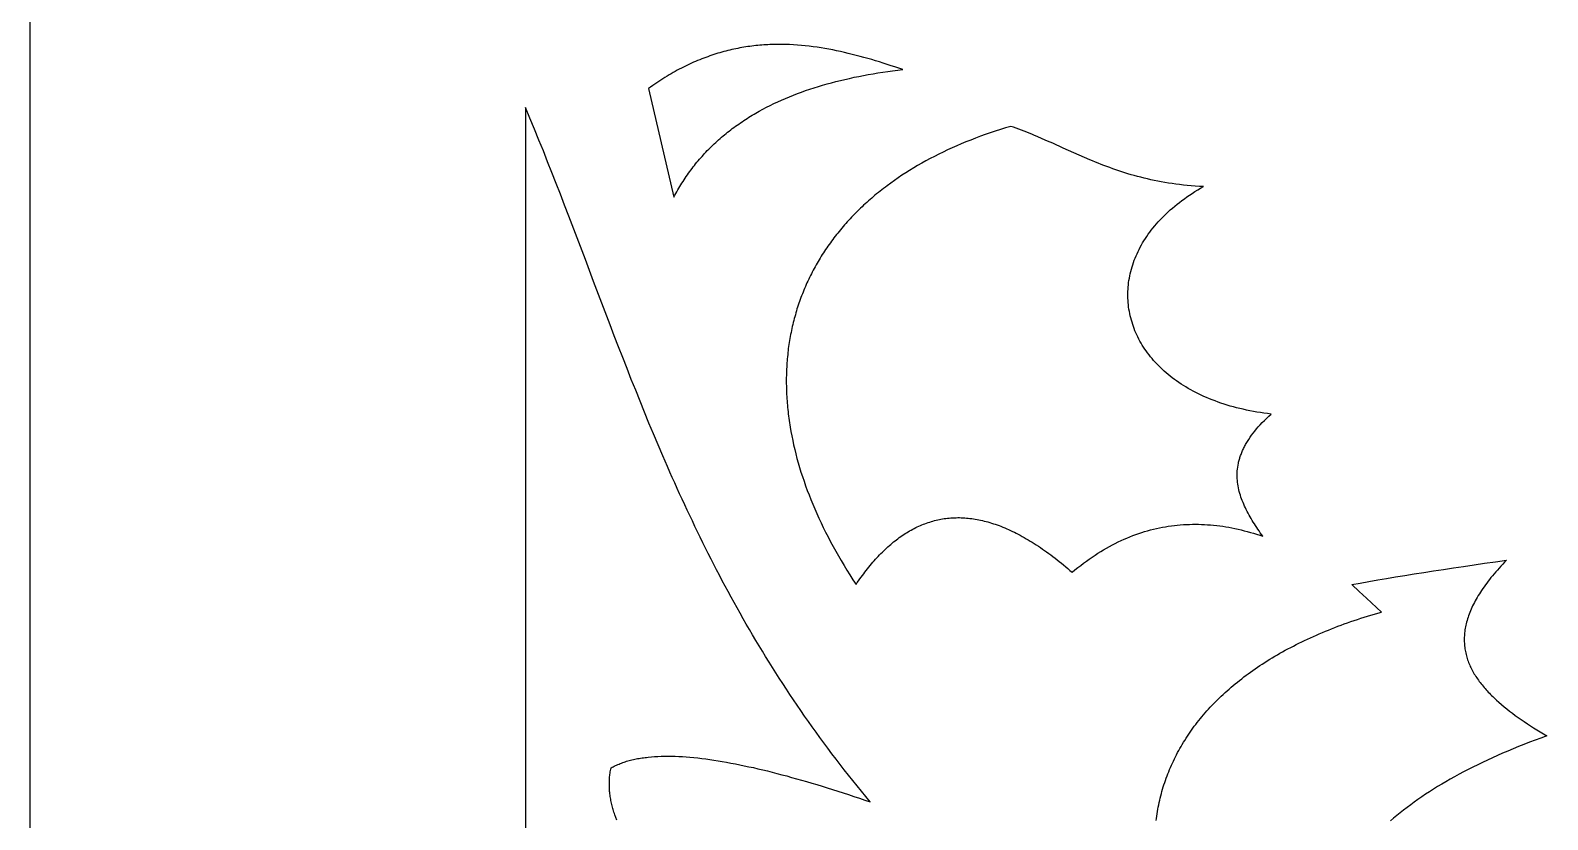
# Model space of a CAD drawing. Extents: x -4113 to -3113, y 1469 to 2469.
# Drawn here: x -4113 to -3929.2, y 2140.5 to 2236.2 of the extents above; entities that cross this region are included whole.
import ezdxf

# ---------------------------------------------------------------- set-up
doc = ezdxf.new("R2010")
doc.units = 0
doc.layers.add('PLAN_1', color=18, linetype='CONTINUOUS')

msp = doc.modelspace()

# ---------------------------------------------------------------- linework, layer by layer
at = {"layer": 'PLAN_1'}
for points in [[(-4113.04, 2469.07), (-3113.04, 2469.07), (-3113.04, 1469.07), (-4113.04, 1469.07)], [(-4007.32, 2231.44), (-4007.79, 2231.6), (-4008.26, 2231.75), (-4008.73, 2231.91), (-4009.2, 2232.06), (-4009.67, 2232.21), (-4010.14, 2232.36), (-4010.61, 2232.5), (-4011.08, 2232.64), (-4011.55, 2232.78), (-4012.02, 2232.91), (-4012.49, 2233.04), (-4012.96, 2233.16), (-4013.44, 2233.28), (-4013.91, 2233.4), (-4014.38, 2233.51), (-4014.85, 2233.62), (-4015.33, 2233.72), (-4015.8, 2233.81), (-4016.27, 2233.9), (-4016.75, 2233.99), (-4017.22, 2234.07), (-4017.7, 2234.14), (-4018.17, 2234.2), (-4018.65, 2234.26), (-4019.12, 2234.32), (-4019.6, 2234.36), (-4020.07, 2234.4), (-4020.55, 2234.43), (-4021.03, 2234.46), (-4021.51, 2234.47), (-4021.99, 2234.48), (-4022.23, 2234.49), (-4022.47, 2234.48), (-4022.71, 2234.48), (-4022.95, 2234.48), (-4023.19, 2234.47), (-4023.43, 2234.46), (-4023.67, 2234.45), (-4023.91, 2234.44), (-4024.15, 2234.42), (-4024.39, 2234.4), (-4024.63, 2234.38), (-4024.87, 2234.36), (-4025.11, 2234.34), (-4025.35, 2234.31), (-4025.59, 2234.28), (-4025.83, 2234.25), (-4026.08, 2234.22), (-4026.32, 2234.18), (-4026.56, 2234.14), (-4026.8, 2234.1), (-4027.04, 2234.06), (-4027.29, 2234.01), (-4027.53, 2233.96), (-4027.77, 2233.91), (-4028.01, 2233.86), (-4028.26, 2233.8), (-4028.5, 2233.74), (-4028.74, 2233.68), (-4028.99, 2233.62), (-4029.23, 2233.55), (-4029.47, 2233.48), (-4029.72, 2233.41), (-4029.96, 2233.33), (-4030.21, 2233.26), (-4030.45, 2233.17), (-4030.7, 2233.09), (-4030.94, 2233), (-4031.19, 2232.92), (-4031.43, 2232.82), (-4031.68, 2232.73), (-4031.92, 2232.63), (-4032.17, 2232.53), (-4032.41, 2232.42), (-4032.66, 2232.32), (-4032.91, 2232.21), (-4033.15, 2232.09), (-4033.4, 2231.98), (-4033.65, 2231.86), (-4033.89, 2231.73), (-4034.14, 2231.61), (-4034.39, 2231.48), (-4034.64, 2231.35), (-4034.88, 2231.21), (-4035.13, 2231.07), (-4035.38, 2230.93), (-4035.63, 2230.78), (-4035.88, 2230.64), (-4036.13, 2230.48), (-4036.38, 2230.33), (-4036.63, 2230.17), (-4036.87, 2230.01), (-4037.12, 2229.84), (-4037.37, 2229.67), (-4037.62, 2229.5), (-4037.88, 2229.32), (-4038.13, 2229.14), (-4035.05, 2215.99), (-4034.93, 2216.21), (-4034.81, 2216.42), (-4034.69, 2216.63), (-4034.57, 2216.85), (-4034.45, 2217.06), (-4034.33, 2217.27), (-4034.2, 2217.47), (-4034.07, 2217.68), (-4033.94, 2217.88), (-4033.81, 2218.08), (-4033.68, 2218.28), (-4033.55, 2218.48), (-4033.41, 2218.68), (-4033.27, 2218.87), (-4033.13, 2219.07), (-4032.99, 2219.26), (-4032.85, 2219.45), (-4032.7, 2219.64), (-4032.56, 2219.83), (-4032.41, 2220.01), (-4032.26, 2220.2), (-4032.11, 2220.38), (-4031.95, 2220.56), (-4031.8, 2220.74), (-4031.64, 2220.91), (-4031.48, 2221.09), (-4031.32, 2221.27), (-4031.16, 2221.44), (-4031, 2221.61), (-4030.83, 2221.78), (-4030.66, 2221.95), (-4030.5, 2222.11), (-4030.33, 2222.28), (-4030.15, 2222.44), (-4029.98, 2222.6), (-4029.81, 2222.76), (-4029.63, 2222.92), (-4029.45, 2223.08), (-4029.27, 2223.23), (-4029.09, 2223.39), (-4028.91, 2223.54), (-4028.72, 2223.69), (-4028.54, 2223.84), (-4028.35, 2223.99), (-4028.16, 2224.14), (-4027.97, 2224.28), (-4027.78, 2224.42), (-4027.58, 2224.57), (-4027.39, 2224.71), (-4027.19, 2224.84), (-4026.99, 2224.98), (-4026.79, 2225.12), (-4026.59, 2225.25), (-4026.38, 2225.39), (-4026.18, 2225.52), (-4025.97, 2225.65), (-4025.76, 2225.78), (-4025.55, 2225.9), (-4025.34, 2226.03), (-4025.13, 2226.15), (-4024.92, 2226.28), (-4024.7, 2226.4), (-4024.26, 2226.63), (-4023.82, 2226.87), (-4023.37, 2227.09), (-4022.92, 2227.32), (-4022.46, 2227.53), (-4021.99, 2227.74), (-4021.52, 2227.95), (-4021.04, 2228.15), (-4020.56, 2228.34), (-4020.07, 2228.53), (-4019.58, 2228.71), (-4019.08, 2228.89), (-4018.57, 2229.06), (-4018.06, 2229.23), (-4017.54, 2229.39), (-4017.02, 2229.54), (-4016.49, 2229.7), (-4015.96, 2229.84), (-4015.42, 2229.98), (-4014.87, 2230.12), (-4014.32, 2230.25), (-4013.77, 2230.37), (-4013.21, 2230.5), (-4012.64, 2230.61), (-4012.07, 2230.72), (-4011.49, 2230.83), (-4010.91, 2230.93), (-4010.33, 2231.03), (-4009.74, 2231.12), (-4009.14, 2231.2), (-4008.54, 2231.29), (-4007.93, 2231.36)], [(-3970.87, 2217.25), (-3971.37, 2217.28), (-3971.86, 2217.31), (-3972.35, 2217.35), (-3972.83, 2217.39), (-3973.3, 2217.44), (-3973.76, 2217.49), (-3974.22, 2217.55), (-3974.67, 2217.61), (-3975.12, 2217.68), (-3975.56, 2217.75), (-3975.99, 2217.83), (-3976.42, 2217.91), (-3976.84, 2218), (-3977.25, 2218.09), (-3977.67, 2218.18), (-3978.07, 2218.28), (-3978.47, 2218.38), (-3978.87, 2218.48), (-3979.26, 2218.59), (-3979.64, 2218.7), (-3980.02, 2218.81), (-3980.4, 2218.93), (-3980.77, 2219.05), (-3981.14, 2219.17), (-3981.51, 2219.29), (-3981.87, 2219.42), (-3982.22, 2219.55), (-3982.58, 2219.68), (-3982.93, 2219.81), (-3983.28, 2219.95), (-3983.62, 2220.08), (-3983.96, 2220.22), (-3984.3, 2220.36), (-3984.63, 2220.5), (-3985.3, 2220.78), (-3985.95, 2221.07), (-3986.6, 2221.35), (-3987.88, 2221.93), (-3989.14, 2222.5), (-3989.77, 2222.78), (-3990.4, 2223.06), (-3991.03, 2223.33), (-3991.34, 2223.46), (-3991.66, 2223.59), (-3991.98, 2223.72), (-3992.29, 2223.85), (-3992.61, 2223.97), (-3992.93, 2224.09), (-3993.25, 2224.21), (-3993.58, 2224.33), (-3993.9, 2224.44), (-3994.23, 2224.55), (-3994.86, 2224.36), (-3995.48, 2224.17), (-3996.1, 2223.97), (-3996.71, 2223.77), (-3997.31, 2223.56), (-3997.91, 2223.35), (-3998.5, 2223.13), (-3999.08, 2222.9), (-3999.66, 2222.67), (-4000.22, 2222.44), (-4000.78, 2222.2), (-4001.34, 2221.95), (-4001.88, 2221.7), (-4002.42, 2221.44), (-4002.95, 2221.18), (-4003.48, 2220.92), (-4004, 2220.65), (-4004.51, 2220.37), (-4005.01, 2220.09), (-4005.51, 2219.81), (-4005.99, 2219.52), (-4006.48, 2219.22), (-4006.95, 2218.92), (-4007.42, 2218.62), (-4007.88, 2218.31), (-4008.33, 2218), (-4008.77, 2217.68), (-4009.21, 2217.36), (-4009.42, 2217.2), (-4009.64, 2217.03), (-4009.85, 2216.87), (-4010.06, 2216.7), (-4010.27, 2216.54), (-4010.48, 2216.37), (-4010.68, 2216.2), (-4010.88, 2216.03), (-4011.08, 2215.86), (-4011.28, 2215.69), (-4011.48, 2215.51), (-4011.68, 2215.34), (-4011.87, 2215.16), (-4012.06, 2214.99), (-4012.25, 2214.81), (-4012.44, 2214.63), (-4012.62, 2214.45), (-4012.81, 2214.27), (-4012.99, 2214.09), (-4013.17, 2213.91), (-4013.35, 2213.72), (-4013.53, 2213.54), (-4013.7, 2213.35), (-4013.87, 2213.16), (-4014.04, 2212.98), (-4014.21, 2212.79), (-4014.38, 2212.6), (-4014.55, 2212.41), (-4014.71, 2212.21), (-4014.87, 2212.02), (-4015.03, 2211.83), (-4015.19, 2211.63), (-4015.34, 2211.44), (-4015.5, 2211.24), (-4015.65, 2211.04), (-4015.8, 2210.85), (-4015.95, 2210.65), (-4016.09, 2210.45), (-4016.24, 2210.24), (-4016.38, 2210.04), (-4016.52, 2209.84), (-4016.66, 2209.63), (-4016.79, 2209.43), (-4016.93, 2209.22), (-4017.06, 2209.02), (-4017.19, 2208.81), (-4017.32, 2208.6), (-4017.45, 2208.39), (-4017.57, 2208.18), (-4017.69, 2207.97), (-4017.81, 2207.76), (-4017.93, 2207.54), (-4018.05, 2207.33), (-4018.17, 2207.12), (-4018.28, 2206.9), (-4018.39, 2206.68), (-4018.5, 2206.47), (-4018.61, 2206.25), (-4018.71, 2206.03), (-4018.81, 2205.81), (-4018.92, 2205.59), (-4019.01, 2205.37), (-4019.11, 2205.15), (-4019.21, 2204.92), (-4019.3, 2204.7), (-4019.39, 2204.47), (-4019.48, 2204.25), (-4019.57, 2204.02), (-4019.65, 2203.8), (-4019.74, 2203.57), (-4019.82, 2203.34), (-4019.9, 2203.11), (-4019.98, 2202.88), (-4020.05, 2202.65), (-4020.13, 2202.42), (-4020.2, 2202.18), (-4020.27, 2201.95), (-4020.33, 2201.72), (-4020.4, 2201.48), (-4020.46, 2201.25), (-4020.53, 2201.01), (-4020.58, 2200.77), (-4020.64, 2200.54), (-4020.7, 2200.3), (-4020.75, 2200.06), (-4020.8, 2199.82), (-4020.85, 2199.58), (-4020.9, 2199.34), (-4020.95, 2199.1), (-4020.99, 2198.85), (-4021.03, 2198.61), (-4021.07, 2198.37), (-4021.11, 2198.12), (-4021.14, 2197.88), (-4021.18, 2197.63), (-4021.21, 2197.38), (-4021.24, 2197.14), (-4021.26, 2196.89), (-4021.29, 2196.64), (-4021.31, 2196.39), (-4021.33, 2196.14), (-4021.35, 2195.89), (-4021.37, 2195.64), (-4021.38, 2195.39), (-4021.4, 2195.14), (-4021.41, 2194.88), (-4021.42, 2194.63), (-4021.42, 2194.37), (-4021.43, 2194.12), (-4021.43, 2193.86), (-4021.43, 2193.61), (-4021.43, 2193.35), (-4021.42, 2193.09), (-4021.42, 2192.84), (-4021.41, 2192.58), (-4021.4, 2192.32), (-4021.39, 2192.06), (-4021.37, 2191.8), (-4021.36, 2191.54), (-4021.34, 2191.28), (-4021.32, 2191.02), (-4021.3, 2190.75), (-4021.27, 2190.49), (-4021.25, 2190.23), (-4021.22, 2189.97), (-4021.19, 2189.7), (-4021.15, 2189.44), (-4021.12, 2189.17), (-4021.08, 2188.9), (-4021.04, 2188.64), (-4021, 2188.37), (-4020.96, 2188.1), (-4020.87, 2187.57), (-4020.76, 2187.03), (-4020.65, 2186.49), (-4020.54, 2185.95), (-4020.41, 2185.41), (-4020.27, 2184.86), (-4020.13, 2184.31), (-4019.98, 2183.76), (-4019.82, 2183.21), (-4019.65, 2182.66), (-4019.47, 2182.11), (-4019.28, 2181.55), (-4019.09, 2181), (-4018.88, 2180.44), (-4018.67, 2179.88), (-4018.45, 2179.32), (-4018.22, 2178.76), (-4017.98, 2178.19), (-4017.73, 2177.63), (-4017.48, 2177.06), (-4017.21, 2176.5), (-4016.94, 2175.93), (-4016.66, 2175.36), (-4016.37, 2174.79), (-4016.07, 2174.22), (-4015.76, 2173.64), (-4015.44, 2173.07), (-4015.11, 2172.5), (-4014.78, 2171.92), (-4014.43, 2171.34), (-4014.08, 2170.77), (-4013.72, 2170.19), (-4013.35, 2169.61), (-4012.97, 2169.03), (-4012.82, 2169.26), (-4012.66, 2169.48), (-4012.51, 2169.7), (-4012.35, 2169.91), (-4012.2, 2170.12), (-4012.04, 2170.33), (-4011.89, 2170.54), (-4011.73, 2170.74), (-4011.57, 2170.94), (-4011.41, 2171.14), (-4011.25, 2171.34), (-4011.09, 2171.53), (-4010.93, 2171.72), (-4010.77, 2171.9), (-4010.61, 2172.09), (-4010.44, 2172.27), (-4010.28, 2172.44), (-4010.12, 2172.62), (-4009.95, 2172.79), (-4009.78, 2172.95), (-4009.62, 2173.12), (-4009.45, 2173.28), (-4009.28, 2173.44), (-4009.11, 2173.59), (-4008.94, 2173.74), (-4008.77, 2173.89), (-4008.6, 2174.03), (-4008.43, 2174.18), (-4008.25, 2174.32), (-4008.08, 2174.45), (-4007.9, 2174.58), (-4007.73, 2174.71), (-4007.55, 2174.84), (-4007.37, 2174.96), (-4007.2, 2175.08), (-4007.02, 2175.2), (-4006.84, 2175.31), (-4006.66, 2175.42), (-4006.48, 2175.52), (-4006.29, 2175.63), (-4006.11, 2175.73), (-4005.93, 2175.82), (-4005.74, 2175.92), (-4005.56, 2176.01), (-4005.37, 2176.09), (-4005.18, 2176.18), (-4005, 2176.25), (-4004.81, 2176.33), (-4004.62, 2176.4), (-4004.43, 2176.47), (-4004.24, 2176.54), (-4004.04, 2176.6), (-4003.85, 2176.66), (-4003.66, 2176.72), (-4003.46, 2176.77), (-4003.27, 2176.82), (-4003.07, 2176.86), (-4002.87, 2176.9), (-4002.68, 2176.94), (-4002.48, 2176.98), (-4002.28, 2177.01), (-4002.08, 2177.03), (-4001.88, 2177.06), (-4001.67, 2177.08), (-4001.47, 2177.09), (-4001.27, 2177.11), (-4001.06, 2177.12), (-4000.85, 2177.12), (-4000.65, 2177.13), (-4000.44, 2177.13), (-4000.23, 2177.12), (-4000.02, 2177.11), (-3999.81, 2177.1), (-3999.6, 2177.08), (-3999.39, 2177.06), (-3999.18, 2177.04), (-3998.96, 2177.01), (-3998.75, 2176.98), (-3998.53, 2176.95), (-3998.31, 2176.91), (-3998.1, 2176.87), (-3997.88, 2176.82), (-3997.66, 2176.78), (-3997.44, 2176.72), (-3997.22, 2176.67), (-3996.99, 2176.61), (-3996.77, 2176.54), (-3996.55, 2176.47), (-3996.32, 2176.4), (-3996.1, 2176.33), (-3995.87, 2176.25), (-3995.64, 2176.16), (-3995.41, 2176.08), (-3995.18, 2175.98), (-3994.95, 2175.89), (-3994.72, 2175.79), (-3994.49, 2175.69), (-3994.25, 2175.58), (-3994.02, 2175.47), (-3993.78, 2175.36), (-3993.55, 2175.24), (-3993.31, 2175.11), (-3993.07, 2174.99), (-3992.83, 2174.86), (-3992.59, 2174.72), (-3992.35, 2174.58), (-3992.11, 2174.44), (-3991.86, 2174.3), (-3991.62, 2174.15), (-3991.37, 2173.99), (-3991.13, 2173.83), (-3990.88, 2173.67), (-3990.63, 2173.5), (-3990.38, 2173.33), (-3990.13, 2173.16), (-3989.88, 2172.98), (-3989.63, 2172.8), (-3989.37, 2172.61), (-3989.12, 2172.42), (-3988.86, 2172.22), (-3988.61, 2172.02), (-3988.35, 2171.82), (-3988.09, 2171.61), (-3987.83, 2171.4), (-3987.57, 2171.18), (-3987.31, 2170.96), (-3987.05, 2170.74), (-3986.78, 2170.51), (-3986.44, 2170.8), (-3986.09, 2171.07), (-3985.75, 2171.35), (-3985.4, 2171.61), (-3985.06, 2171.86), (-3984.71, 2172.11), (-3984.36, 2172.35), (-3984.01, 2172.59), (-3983.66, 2172.81), (-3983.32, 2173.03), (-3982.97, 2173.24), (-3982.61, 2173.44), (-3982.26, 2173.64), (-3981.91, 2173.83), (-3981.56, 2174.01), (-3981.21, 2174.18), (-3980.85, 2174.35), (-3980.5, 2174.51), (-3980.14, 2174.66), (-3979.79, 2174.81), (-3979.43, 2174.95), (-3979.08, 2175.08), (-3978.72, 2175.21), (-3978.36, 2175.33), (-3978.01, 2175.44), (-3977.65, 2175.54), (-3977.29, 2175.64), (-3976.93, 2175.73), (-3976.57, 2175.82), (-3976.21, 2175.9), (-3975.85, 2175.97), (-3975.49, 2176.03), (-3975.13, 2176.09), (-3974.76, 2176.14), (-3974.4, 2176.19), (-3974.04, 2176.23), (-3973.68, 2176.26), (-3973.31, 2176.29), (-3972.95, 2176.31), (-3972.58, 2176.32), (-3972.22, 2176.33), (-3971.85, 2176.33), (-3971.48, 2176.33), (-3971.12, 2176.32), (-3970.75, 2176.3), (-3970.38, 2176.28), (-3970.01, 2176.25), (-3969.64, 2176.22), (-3969.27, 2176.17), (-3968.9, 2176.13), (-3968.53, 2176.08), (-3968.16, 2176.02), (-3967.79, 2175.96), (-3967.42, 2175.89), (-3967.05, 2175.81), (-3966.68, 2175.73), (-3966.3, 2175.64), (-3965.93, 2175.55), (-3965.56, 2175.46), (-3965.18, 2175.35), (-3964.81, 2175.25), (-3964.43, 2175.13), (-3964.06, 2175.01), (-3963.68, 2174.89), (-3963.98, 2175.31), (-3964.13, 2175.52), (-3964.28, 2175.74), (-3964.42, 2175.95), (-3964.56, 2176.16), (-3964.7, 2176.38), (-3964.83, 2176.59), (-3964.97, 2176.8), (-3965.1, 2177.02), (-3965.22, 2177.23), (-3965.34, 2177.45), (-3965.46, 2177.66), (-3965.58, 2177.88), (-3965.69, 2178.1), (-3965.79, 2178.31), (-3965.89, 2178.53), (-3965.99, 2178.75), (-3966.08, 2178.97), (-3966.17, 2179.19), (-3966.25, 2179.41), (-3966.33, 2179.63), (-3966.4, 2179.85), (-3966.47, 2180.07), (-3966.53, 2180.29), (-3966.58, 2180.52), (-3966.63, 2180.74), (-3966.67, 2180.97), (-3966.71, 2181.19), (-3966.74, 2181.42), (-3966.76, 2181.64), (-3966.78, 2181.87), (-3966.78, 2182.1), (-3966.79, 2182.33), (-3966.78, 2182.56), (-3966.77, 2182.79), (-3966.74, 2183.02), (-3966.72, 2183.26), (-3966.68, 2183.49), (-3966.63, 2183.72), (-3966.61, 2183.84), (-3966.58, 2183.96), (-3966.55, 2184.08), (-3966.52, 2184.2), (-3966.48, 2184.32), (-3966.45, 2184.43), (-3966.41, 2184.55), (-3966.37, 2184.67), (-3966.32, 2184.79), (-3966.28, 2184.91), (-3966.23, 2185.03), (-3966.18, 2185.15), (-3966.13, 2185.27), (-3966.07, 2185.4), (-3966.01, 2185.52), (-3965.95, 2185.64), (-3965.89, 2185.76), (-3965.83, 2185.88), (-3965.76, 2186.01), (-3965.69, 2186.13), (-3965.62, 2186.25), (-3965.55, 2186.37), (-3965.47, 2186.5), (-3965.39, 2186.62), (-3965.22, 2186.87), (-3965.04, 2187.12), (-3964.86, 2187.37), (-3964.66, 2187.62), (-3964.45, 2187.88), (-3964.23, 2188.13), (-3963.99, 2188.39), (-3963.75, 2188.65), (-3963.49, 2188.9), (-3963.23, 2189.16), (-3962.95, 2189.43), (-3962.65, 2189.69), (-3963.1, 2189.74), (-3963.54, 2189.8), (-3963.97, 2189.86), (-3964.4, 2189.93), (-3964.82, 2190.01), (-3965.24, 2190.08), (-3965.65, 2190.17), (-3966.06, 2190.26), (-3966.46, 2190.35), (-3966.86, 2190.45), (-3967.25, 2190.55), (-3967.63, 2190.66), (-3968.01, 2190.77), (-3968.38, 2190.89), (-3968.75, 2191.01), (-3969.11, 2191.14), (-3969.47, 2191.27), (-3969.82, 2191.4), (-3970.16, 2191.54), (-3970.5, 2191.68), (-3970.84, 2191.83), (-3971.16, 2191.98), (-3971.49, 2192.14), (-3971.8, 2192.29), (-3972.11, 2192.46), (-3972.42, 2192.62), (-3972.72, 2192.79), (-3973.01, 2192.97), (-3973.3, 2193.14), (-3973.58, 2193.32), (-3973.86, 2193.51), (-3974.13, 2193.7), (-3974.39, 2193.89), (-3974.65, 2194.08), (-3974.9, 2194.28), (-3975.15, 2194.48), (-3975.39, 2194.68), (-3975.62, 2194.89), (-3975.85, 2195.1), (-3976.08, 2195.31), (-3976.29, 2195.52), (-3976.5, 2195.74), (-3976.71, 2195.96), (-3976.91, 2196.18), (-3977.1, 2196.41), (-3977.29, 2196.64), (-3977.47, 2196.87), (-3977.64, 2197.1), (-3977.81, 2197.33), (-3977.98, 2197.57), (-3978.13, 2197.81), (-3978.28, 2198.05), (-3978.43, 2198.29), (-3978.57, 2198.54), (-3978.7, 2198.78), (-3978.82, 2199.03), (-3978.94, 2199.28), (-3979.06, 2199.53), (-3979.17, 2199.79), (-3979.27, 2200.04), (-3979.36, 2200.3), (-3979.45, 2200.56), (-3979.53, 2200.81), (-3979.61, 2201.07), (-3979.68, 2201.33), (-3979.74, 2201.6), (-3979.8, 2201.86), (-3979.85, 2202.12), (-3979.9, 2202.39), (-3979.94, 2202.66), (-3979.97, 2202.92), (-3979.99, 2203.19), (-3980.01, 2203.46), (-3980.03, 2203.73), (-3980.03, 2204), (-3980.03, 2204.27), (-3980.03, 2204.54), (-3980.01, 2204.81), (-3980, 2205.08), (-3979.97, 2205.35), (-3979.94, 2205.62), (-3979.9, 2205.89), (-3979.85, 2206.16), (-3979.8, 2206.43), (-3979.74, 2206.7), (-3979.68, 2206.97), (-3979.61, 2207.24), (-3979.53, 2207.51), (-3979.45, 2207.78), (-3979.35, 2208.05), (-3979.26, 2208.32), (-3979.15, 2208.59), (-3979.04, 2208.85), (-3978.92, 2209.12), (-3978.8, 2209.39), (-3978.67, 2209.65), (-3978.53, 2209.91), (-3978.39, 2210.18), (-3978.24, 2210.44), (-3978.08, 2210.7), (-3977.91, 2210.96), (-3977.74, 2211.21), (-3977.56, 2211.47), (-3977.38, 2211.73), (-3977.19, 2211.98), (-3976.99, 2212.23), (-3976.78, 2212.48), (-3976.57, 2212.73), (-3976.35, 2212.98), (-3976.13, 2213.22), (-3975.89, 2213.47), (-3975.65, 2213.71), (-3975.41, 2213.95), (-3975.15, 2214.19), (-3974.89, 2214.42), (-3974.63, 2214.65), (-3974.35, 2214.88), (-3974.07, 2215.11), (-3973.78, 2215.34), (-3973.49, 2215.56), (-3973.18, 2215.78), (-3972.87, 2216), (-3972.56, 2216.22), (-3972.23, 2216.43), (-3971.9, 2216.64), (-3971.56, 2216.85), (-3971.22, 2217.05)]]:
    msp.add_lwpolyline(points, close=True, dxfattribs=at)
for points in [[(-4041.97, 2140.47), (-4042.09, 2140.79), (-4042.21, 2141.11), (-4042.26, 2141.26), (-4042.31, 2141.42), (-4042.36, 2141.58), (-4042.41, 2141.74), (-4042.45, 2141.9), (-4042.5, 2142.06), (-4042.54, 2142.22), (-4042.58, 2142.37), (-4042.61, 2142.53), (-4042.65, 2142.69), (-4042.68, 2142.85), (-4042.71, 2143.01), (-4042.74, 2143.17), (-4042.76, 2143.32), (-4042.78, 2143.48), (-4042.8, 2143.64), (-4042.82, 2143.8), (-4042.84, 2143.96), (-4042.85, 2144.12), (-4042.86, 2144.27), (-4042.87, 2144.43), (-4042.87, 2144.59), (-4042.87, 2144.75), (-4042.87, 2144.91), (-4042.87, 2145.07), (-4042.87, 2145.23), (-4042.86, 2145.38), (-4042.85, 2145.54), (-4042.84, 2145.7), (-4042.82, 2145.86), (-4042.8, 2146.02), (-4042.78, 2146.18), (-4042.76, 2146.33), (-4042.73, 2146.49), (-4042.7, 2146.65), (-4042.67, 2146.81), (-4042.54, 2146.88), (-4042.41, 2146.95), (-4042.27, 2147.02), (-4042.13, 2147.09), (-4041.99, 2147.15), (-4041.84, 2147.21), (-4041.7, 2147.27), (-4041.55, 2147.33), (-4041.4, 2147.39), (-4041.25, 2147.44), (-4041.09, 2147.5), (-4040.94, 2147.55), (-4040.78, 2147.6), (-4040.62, 2147.64), (-4040.46, 2147.69), (-4040.29, 2147.73), (-4040.13, 2147.77), (-4039.96, 2147.81), (-4039.79, 2147.85), (-4039.62, 2147.89), (-4039.44, 2147.92), (-4039.27, 2147.95), (-4039.09, 2147.98), (-4038.91, 2148.01), (-4038.72, 2148.04), (-4038.54, 2148.06), (-4038.35, 2148.08), (-4038.17, 2148.11), (-4037.78, 2148.14), (-4037.4, 2148.17), (-4037, 2148.19), (-4036.59, 2148.21), (-4036.18, 2148.22), (-4035.76, 2148.22), (-4035.34, 2148.22), (-4034.9, 2148.21), (-4034.46, 2148.19), (-4034.02, 2148.17), (-4033.56, 2148.13), (-4033.1, 2148.1), (-4032.63, 2148.05), (-4032.16, 2148.01), (-4031.68, 2147.95), (-4031.19, 2147.89), (-4030.7, 2147.82), (-4030.2, 2147.75), (-4029.69, 2147.67), (-4029.18, 2147.58), (-4028.66, 2147.49), (-4028.13, 2147.39), (-4027.6, 2147.29), (-4027.06, 2147.18), (-4026.52, 2147.07), (-4025.97, 2146.95), (-4025.42, 2146.83), (-4024.86, 2146.7), (-4024.29, 2146.57), (-4023.72, 2146.43), (-4023.14, 2146.28), (-4022.56, 2146.13), (-4021.97, 2145.98), (-4021.38, 2145.82), (-4020.78, 2145.65), (-4020.18, 2145.49), (-4019.57, 2145.31), (-4018.96, 2145.14), (-4018.34, 2144.95), (-4017.72, 2144.77), (-4017.09, 2144.58), (-4016.46, 2144.38), (-4015.82, 2144.18), (-4015.18, 2143.98), (-4014.54, 2143.77), (-4013.89, 2143.56), (-4013.23, 2143.34), (-4012.57, 2143.12), (-4011.91, 2142.9), (-4011.25, 2142.67), (-4011.79, 2143.32), (-4012.32, 2143.97), (-4012.85, 2144.62), (-4013.37, 2145.27), (-4013.89, 2145.92), (-4014.4, 2146.57), (-4014.91, 2147.22), (-4015.4, 2147.87), (-4015.9, 2148.52), (-4016.39, 2149.18), (-4016.87, 2149.83), (-4017.35, 2150.48), (-4017.82, 2151.13), (-4018.29, 2151.78), (-4018.75, 2152.44), (-4019.21, 2153.09), (-4019.66, 2153.74), (-4020.11, 2154.4), (-4020.55, 2155.05), (-4020.99, 2155.7), (-4021.42, 2156.36), (-4021.85, 2157.01), (-4022.28, 2157.67), (-4022.7, 2158.32), (-4023.11, 2158.98), (-4023.52, 2159.63), (-4023.93, 2160.29), (-4024.33, 2160.94), (-4024.72, 2161.6), (-4025.12, 2162.26), (-4025.51, 2162.91), (-4025.89, 2163.57), (-4026.27, 2164.22), (-4026.65, 2164.88), (-4027.02, 2165.54), (-4027.39, 2166.2), (-4027.75, 2166.85), (-4028.11, 2167.51), (-4028.47, 2168.17), (-4028.83, 2168.82), (-4029.18, 2169.48), (-4029.52, 2170.14), (-4029.87, 2170.8), (-4030.21, 2171.46), (-4030.54, 2172.11), (-4030.88, 2172.77), (-4031.21, 2173.43), (-4031.54, 2174.09), (-4031.86, 2174.75), (-4032.18, 2175.41), (-4032.5, 2176.07), (-4032.81, 2176.73), (-4033.13, 2177.39), (-4033.44, 2178.04), (-4033.74, 2178.7), (-4034.05, 2179.36), (-4034.35, 2180.02), (-4034.65, 2180.68), (-4034.95, 2181.34), (-4035.24, 2182), (-4035.53, 2182.66), (-4035.82, 2183.32), (-4036.4, 2184.64), (-4036.96, 2185.96), (-4037.52, 2187.28), (-4038.07, 2188.6), (-4038.61, 2189.92), (-4039.15, 2191.25), (-4039.68, 2192.57), (-4040.21, 2193.89), (-4040.73, 2195.21), (-4041.25, 2196.53), (-4041.76, 2197.85), (-4042.27, 2199.17), (-4042.77, 2200.49), (-4043.78, 2203.13), (-4044.78, 2205.77), (-4045.78, 2208.41), (-4046.78, 2211.05), (-4047.78, 2213.69), (-4048.29, 2215.01), (-4048.8, 2216.32), (-4049.31, 2217.64), (-4049.83, 2218.96), (-4050.35, 2220.27), (-4050.87, 2221.59), (-4051.41, 2222.9), (-4051.94, 2224.22), (-4052.49, 2225.53), (-4053.04, 2226.84), (-4053.04, 2121.28)], [(-3976.6, 2140.41), (-3976.57, 2140.68), (-3976.53, 2140.96), (-3976.49, 2141.24), (-3976.45, 2141.51), (-3976.4, 2141.79), (-3976.35, 2142.06), (-3976.29, 2142.33), (-3976.23, 2142.61), (-3976.17, 2142.88), (-3976.11, 2143.15), (-3976.04, 2143.42), (-3975.97, 2143.69), (-3975.9, 2143.96), (-3975.82, 2144.23), (-3975.74, 2144.49), (-3975.66, 2144.76), (-3975.57, 2145.03), (-3975.48, 2145.29), (-3975.38, 2145.55), (-3975.29, 2145.82), (-3975.19, 2146.08), (-3975.08, 2146.34), (-3974.98, 2146.6), (-3974.87, 2146.86), (-3974.75, 2147.12), (-3974.64, 2147.38), (-3974.52, 2147.63), (-3974.39, 2147.89), (-3974.27, 2148.14), (-3974.14, 2148.4), (-3974.01, 2148.65), (-3973.87, 2148.9), (-3973.73, 2149.15), (-3973.59, 2149.4), (-3973.44, 2149.65), (-3973.29, 2149.9), (-3973.14, 2150.14), (-3972.98, 2150.39), (-3972.82, 2150.63), (-3972.66, 2150.88), (-3972.49, 2151.12), (-3972.33, 2151.36), (-3972.15, 2151.6), (-3971.98, 2151.84), (-3971.8, 2152.08), (-3971.62, 2152.31), (-3971.43, 2152.55), (-3971.24, 2152.78), (-3971.05, 2153.01), (-3970.85, 2153.25), (-3970.65, 2153.48), (-3970.45, 2153.71), (-3970.25, 2153.93), (-3970.04, 2154.16), (-3969.83, 2154.39), (-3969.61, 2154.61), (-3969.39, 2154.83), (-3969.17, 2155.06), (-3968.94, 2155.28), (-3968.71, 2155.5), (-3968.48, 2155.71), (-3968.25, 2155.93), (-3968.01, 2156.14), (-3967.77, 2156.36), (-3967.52, 2156.57), (-3967.27, 2156.78), (-3967.02, 2156.99), (-3966.76, 2157.2), (-3966.51, 2157.41), (-3966.24, 2157.61), (-3965.98, 2157.82), (-3965.71, 2158.02), (-3965.44, 2158.22), (-3965.16, 2158.42), (-3964.88, 2158.62), (-3964.6, 2158.81), (-3964.32, 2159.01), (-3964.03, 2159.2), (-3963.74, 2159.39), (-3963.44, 2159.58), (-3963.14, 2159.77), (-3962.84, 2159.96), (-3962.53, 2160.15), (-3962.23, 2160.33), (-3961.91, 2160.51), (-3961.6, 2160.69), (-3961.28, 2160.87), (-3960.96, 2161.05), (-3960.63, 2161.23), (-3960.3, 2161.4), (-3959.97, 2161.57), (-3959.64, 2161.75), (-3959.3, 2161.92), (-3958.95, 2162.08), (-3958.61, 2162.25), (-3958.26, 2162.41), (-3957.91, 2162.58), (-3957.55, 2162.74), (-3957.19, 2162.9), (-3956.83, 2163.05), (-3956.46, 2163.21), (-3956.1, 2163.36), (-3955.72, 2163.51), (-3955.35, 2163.66), (-3954.97, 2163.81), (-3954.59, 2163.96), (-3954.2, 2164.1), (-3953.81, 2164.25), (-3953.42, 2164.39), (-3953.02, 2164.53), (-3952.62, 2164.66), (-3952.22, 2164.8), (-3951.81, 2164.93), (-3951.4, 2165.06), (-3950.99, 2165.19), (-3950.57, 2165.32), (-3950.15, 2165.45), (-3949.73, 2165.57), (-3949.3, 2165.69), (-3951.1, 2167.36), (-3952, 2168.19), (-3952.9, 2169.03), (-3951.87, 2169.21), (-3950.82, 2169.39), (-3949.76, 2169.58), (-3948.68, 2169.76), (-3947.58, 2169.94), (-3946.46, 2170.13), (-3945.33, 2170.31), (-3944.17, 2170.5), (-3942.99, 2170.68), (-3941.8, 2170.86), (-3940.58, 2171.05), (-3939.34, 2171.23), (-3938.08, 2171.42), (-3936.8, 2171.6), (-3935.49, 2171.78), (-3934.16, 2171.97), (-3934.39, 2171.73), (-3934.61, 2171.49), (-3934.83, 2171.25), (-3935.05, 2171.02), (-3935.25, 2170.78), (-3935.46, 2170.55), (-3935.65, 2170.32), (-3935.84, 2170.09), (-3936.03, 2169.87), (-3936.21, 2169.64), (-3936.38, 2169.42), (-3936.55, 2169.2), (-3936.71, 2168.97), (-3936.87, 2168.76), (-3937.02, 2168.54), (-3937.16, 2168.32), (-3937.31, 2168.11), (-3937.44, 2167.89), (-3937.57, 2167.68), (-3937.7, 2167.47), (-3937.82, 2167.26), (-3937.93, 2167.05), (-3938.04, 2166.85), (-3938.15, 2166.64), (-3938.25, 2166.44), (-3938.34, 2166.23), (-3938.43, 2166.03), (-3938.52, 2165.83), (-3938.6, 2165.63), (-3938.67, 2165.44), (-3938.74, 2165.24), (-3938.81, 2165.05), (-3938.87, 2164.85), (-3938.93, 2164.66), (-3938.98, 2164.47), (-3939.03, 2164.28), (-3939.07, 2164.09), (-3939.11, 2163.9), (-3939.15, 2163.72), (-3939.18, 2163.53), (-3939.2, 2163.35), (-3939.22, 2163.17), (-3939.24, 2162.99), (-3939.25, 2162.81), (-3939.26, 2162.63), (-3939.26, 2162.45), (-3939.26, 2162.27), (-3939.26, 2162.1), (-3939.25, 2161.92), (-3939.24, 2161.75), (-3939.23, 2161.58), (-3939.21, 2161.4), (-3939.18, 2161.23), (-3939.15, 2161.06), (-3939.12, 2160.9), (-3939.09, 2160.73), (-3939.05, 2160.56), (-3939.01, 2160.4), (-3938.96, 2160.23), (-3938.91, 2160.07), (-3938.86, 2159.91), (-3938.8, 2159.75), (-3938.74, 2159.59), (-3938.68, 2159.43), (-3938.61, 2159.27), (-3938.54, 2159.11), (-3938.47, 2158.95), (-3938.39, 2158.8), (-3938.31, 2158.64), (-3938.23, 2158.49), (-3938.14, 2158.34), (-3938.05, 2158.18), (-3937.96, 2158.03), (-3937.86, 2157.88), (-3937.76, 2157.73), (-3937.66, 2157.58), (-3937.56, 2157.43), (-3937.45, 2157.29), (-3937.34, 2157.14), (-3937.23, 2156.99), (-3937.11, 2156.85), (-3936.99, 2156.7), (-3936.87, 2156.56), (-3936.75, 2156.42), (-3936.62, 2156.28), (-3936.49, 2156.13), (-3936.36, 2155.99), (-3936.22, 2155.85), (-3936.09, 2155.71), (-3935.95, 2155.57), (-3935.81, 2155.44), (-3935.66, 2155.3), (-3935.37, 2155.02), (-3935.07, 2154.75), (-3934.76, 2154.48), (-3934.44, 2154.22), (-3934.11, 2153.95), (-3933.77, 2153.69), (-3933.43, 2153.43), (-3933.08, 2153.17), (-3932.73, 2152.92), (-3932.36, 2152.66), (-3932, 2152.41), (-3931.62, 2152.15), (-3931.24, 2151.9), (-3930.86, 2151.66), (-3930.47, 2151.41), (-3930.08, 2151.16), (-3929.68, 2150.91), (-3929.28, 2150.67), (-3929.98, 2150.42), (-3930.67, 2150.16), (-3931.35, 2149.9), (-3932.03, 2149.64), (-3932.69, 2149.38), (-3933.34, 2149.11), (-3933.98, 2148.84), (-3934.62, 2148.57), (-3935.24, 2148.3), (-3935.85, 2148.02), (-3936.46, 2147.74), (-3937.05, 2147.46), (-3937.64, 2147.18), (-3938.22, 2146.9), (-3938.78, 2146.61), (-3939.34, 2146.32), (-3939.89, 2146.03), (-3940.43, 2145.73), (-3940.96, 2145.43), (-3941.48, 2145.13), (-3941.99, 2144.83), (-3942.5, 2144.53), (-3942.99, 2144.22), (-3943.47, 2143.91), (-3943.95, 2143.6), (-3944.42, 2143.29), (-3944.88, 2142.97), (-3945.32, 2142.66), (-3945.76, 2142.34), (-3946.2, 2142.02), (-3946.62, 2141.69), (-3947.03, 2141.36), (-3947.44, 2141.04), (-3947.83, 2140.7), (-3948.22, 2140.37)]]:
    msp.add_lwpolyline(points, dxfattribs=at)

doc.saveas('drawing.dxf')
